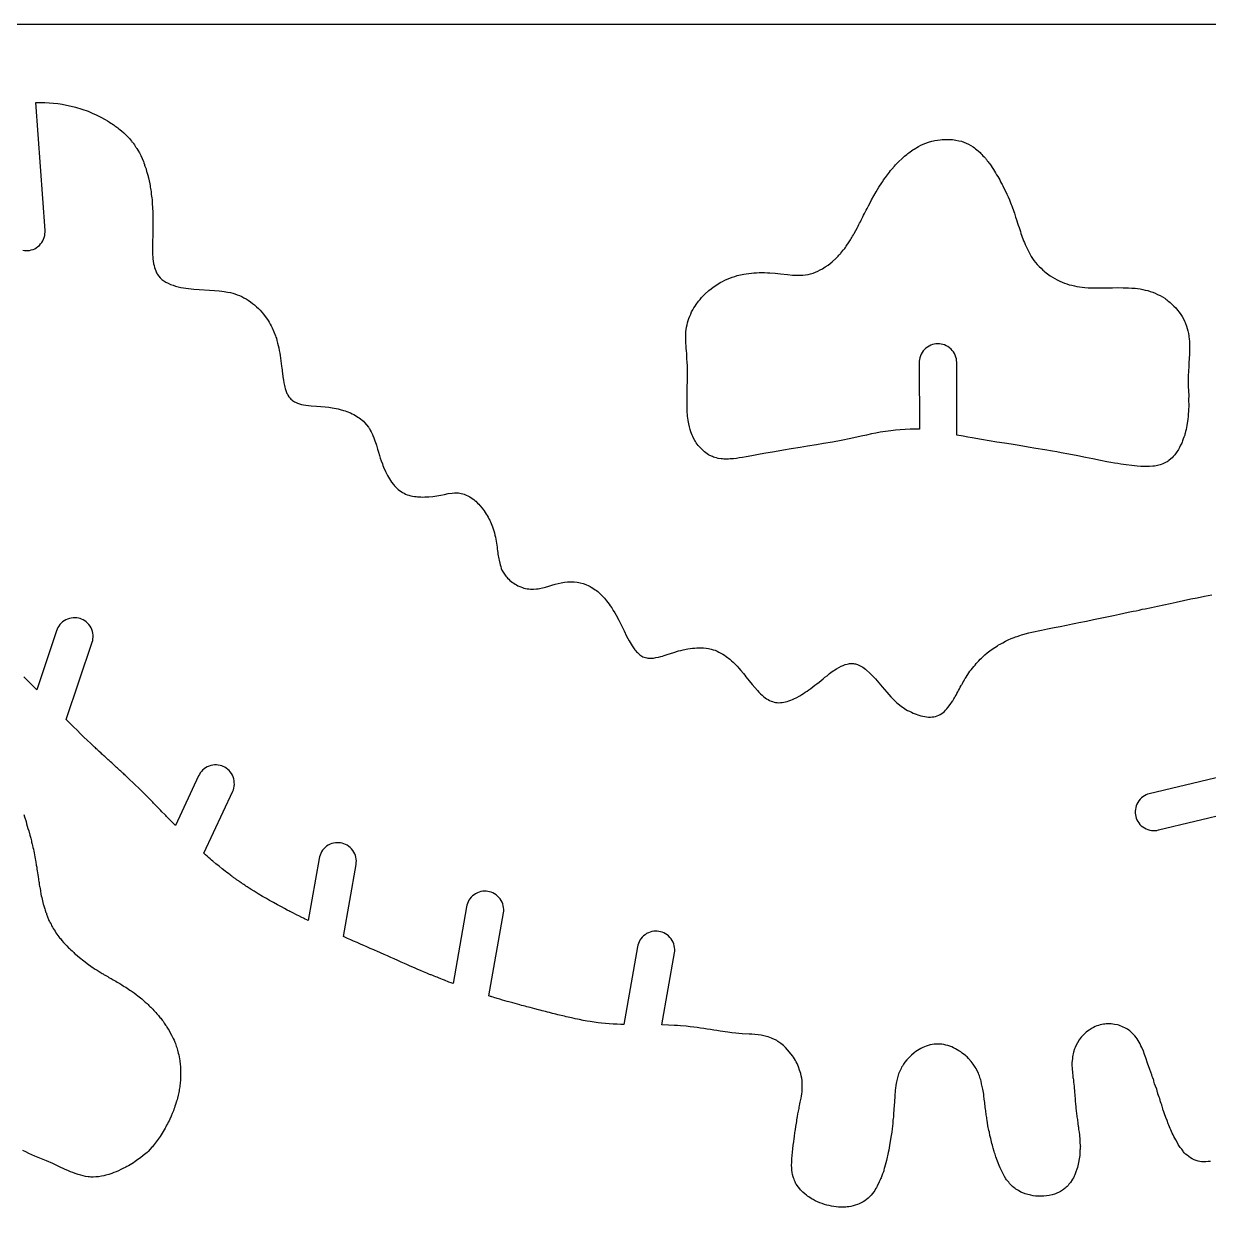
# Model space of a CAD drawing. Extents: x 0 to 1525, y 0 to 1525.
# Drawn here: x 480.9 to 792.5, y 1208.7 to 1525 of the extents above; entities that cross this region are included whole.
import ezdxf

# ---------------------------------------------------------------- set-up
doc = ezdxf.new("R2010")
doc.units = 0
doc.header["$MEASUREMENT"] = 0

msp = doc.modelspace()

# ---------------------------------------------------------------- linework, layer by layer
for points in [[(0, 0), (0, 1525), (1525, 1525), (1525, 0), (0, 0)], [(716.34, 1418.44), (715.14, 1418.44), (713.93, 1418.42), (712.58, 1418.37), (711.23, 1418.29), (710.03, 1418.19), (708.83, 1418.06), (707.43, 1417.87), (706.04, 1417.64), (704.88, 1417.42), (703.73, 1417.19), (702.38, 1416.91), (701.03, 1416.61), (698.34, 1416.03), (695.73, 1415.5), (693.44, 1415.07), (691.14, 1414.66), (689.23, 1414.33), (686.94, 1413.95), (684.94, 1413.63), (682.63, 1413.25), (680.63, 1412.93), (678.23, 1412.53), (675.44, 1412.06), (674.03, 1411.82), (672.24, 1411.49), (670.74, 1411.21), (669.84, 1411.05), (668.93, 1410.89), (668.19, 1410.79), (667.44, 1410.7), (666.54, 1410.62), (666.09, 1410.6), (665.63, 1410.59), (664.93, 1410.6), (664.58, 1410.62), (664.23, 1410.66), (663.38, 1410.79), (662.95, 1410.88), (662.54, 1411), (662.21, 1411.13), (661.88, 1411.26), (661.24, 1411.54), (661.05, 1411.63), (660.86, 1411.74), (660.51, 1411.99), (660.18, 1412.26), (659.84, 1412.52), (659.55, 1412.75), (659.28, 1412.99), (658.76, 1413.51), (658.46, 1413.84), (658.17, 1414.18), (657.63, 1414.9), (657.43, 1415.19), (657.27, 1415.5), (656.94, 1416.12), (656.73, 1416.51), (656.56, 1416.91), (656.24, 1417.72), (656.02, 1418.38), (655.84, 1419.04), (655.66, 1419.89), (655.51, 1420.74), (655.4, 1421.43), (655.36, 1421.77), (655.33, 1422.12), (655.25, 1422.99), (655.22, 1423.42), (655.23, 1423.86), (655.24, 1424.3), (655.24, 1424.73), (655.23, 1425.6), (655.23, 1427.33), (655.24, 1428.19), (655.24, 1428.62), (655.23, 1429.05), (655.22, 1429.31), (655.23, 1429.57), (655.27, 1430.08), (655.32, 1430.6), (655.34, 1431.11), (655.34, 1432.31), (655.33, 1433.5), (655.33, 1434.1), (655.34, 1434.71), (655.34, 1435.31), (655.3, 1435.91), (655.21, 1437.12), (655.13, 1438.33), (655.08, 1439.02), (655.02, 1439.71), (654.97, 1440.41), (654.94, 1441.1), (654.93, 1442.3), (654.93, 1443.5), (654.93, 1443.8), (654.95, 1444.1), (655.02, 1444.69), (655.12, 1445.28), (655.24, 1445.87), (655.37, 1446.46), (655.53, 1447.03), (655.72, 1447.6), (655.93, 1448.16), (656.18, 1448.73), (656.44, 1449.28), (656.74, 1449.82), (657.05, 1450.34), (657.33, 1450.79), (657.62, 1451.24), (658.24, 1452.1), (658.64, 1452.59), (659.05, 1453.08), (659.48, 1453.54), (659.93, 1453.98), (661, 1454.95), (661.55, 1455.41), (662.13, 1455.84), (663.31, 1456.62), (663.92, 1456.99), (664.53, 1457.33), (665.16, 1457.65), (665.81, 1457.93), (666.47, 1458.19), (667.13, 1458.43), (667.78, 1458.64), (668.43, 1458.83), (669.28, 1459.04), (670.13, 1459.21), (670.8, 1459.33), (671.48, 1459.42), (672.16, 1459.5), (672.83, 1459.55), (673.53, 1459.6), (674.23, 1459.62), (675.63, 1459.63), (676.34, 1459.61), (677.04, 1459.58), (678.43, 1459.47), (679.84, 1459.32), (681.63, 1459.12), (682.98, 1459), (683.66, 1458.96), (684.33, 1458.94), (685.01, 1458.94), (685.69, 1458.98), (686.37, 1459.05), (687.04, 1459.16), (687.7, 1459.31), (688.36, 1459.51), (689.01, 1459.74), (689.64, 1460.02), (690.24, 1460.33), (690.83, 1460.66), (691.59, 1461.13), (692.33, 1461.62), (692.89, 1462.04), (693.42, 1462.49), (694.45, 1463.42), (694.7, 1463.67), (694.94, 1463.94), (695.17, 1464.2), (695.42, 1464.45), (695.57, 1464.6), (695.7, 1464.76), (695.94, 1465.1), (696.17, 1465.44), (696.31, 1465.6), (696.45, 1465.74), (696.69, 1465.99), (696.91, 1466.26), (697.1, 1466.55), (697.28, 1466.84), (697.64, 1467.44), (697.83, 1467.73), (698.04, 1468.01), (698.24, 1468.29), (698.4, 1468.59), (698.56, 1468.9), (698.74, 1469.19), (698.97, 1469.56), (699.19, 1469.94), (699.6, 1470.72), (700.02, 1471.48), (700.23, 1471.86), (700.41, 1472.25), (700.6, 1472.65), (700.82, 1473.03), (701.03, 1473.41), (701.21, 1473.81), (701.43, 1474.29), (701.67, 1474.75), (701.92, 1475.21), (702.15, 1475.68), (702.34, 1476.07), (702.55, 1476.46), (702.76, 1476.84), (702.96, 1477.23), (703.34, 1478.01), (703.76, 1478.77), (704.37, 1479.84), (704.97, 1480.9), (705.33, 1481.5), (705.7, 1482.09), (706.44, 1483.27), (706.67, 1483.63), (706.93, 1483.99), (707.44, 1484.69), (707.93, 1485.38), (708.43, 1486.06), (708.75, 1486.46), (709.08, 1486.85), (709.75, 1487.62), (710.04, 1487.94), (710.34, 1488.25), (710.94, 1488.86), (711.68, 1489.58), (712.05, 1489.92), (712.44, 1490.25), (712.98, 1490.71), (713.25, 1490.93), (713.53, 1491.14), (714.22, 1491.64), (714.57, 1491.89), (714.93, 1492.12), (716.12, 1492.79), (716.72, 1493.11), (717.34, 1493.39), (718.03, 1493.67), (718.73, 1493.91), (719.58, 1494.16), (720, 1494.27), (720.43, 1494.36), (721.13, 1494.49), (721.83, 1494.59), (722.28, 1494.63), (722.73, 1494.66), (723.63, 1494.68), (724.34, 1494.67), (725.04, 1494.62), (725.46, 1494.57), (725.89, 1494.5), (726.73, 1494.33), (727.38, 1494.16), (728.02, 1493.94), (728.63, 1493.68), (729.24, 1493.38), (729.84, 1493.05), (730.44, 1492.69), (730.79, 1492.46), (731.11, 1492.2), (731.75, 1491.66), (732.27, 1491.2), (732.52, 1490.96), (732.75, 1490.7), (733.05, 1490.37), (733.37, 1490.05), (733.67, 1489.73), (733.81, 1489.55), (733.93, 1489.36), (734.03, 1489.2), (734.14, 1489.06), (734.38, 1488.78), (734.62, 1488.51), (734.84, 1488.22), (735.84, 1486.74), (736.12, 1486.29), (736.38, 1485.83), (736.64, 1485.37), (736.93, 1484.92), (737.2, 1484.47), (737.44, 1484.01), (737.68, 1483.54), (737.94, 1483.09), (738.11, 1482.8), (738.26, 1482.49), (738.55, 1481.87), (738.94, 1481.09), (739.32, 1480.3), (739.68, 1479.53), (740, 1478.74), (740.32, 1477.96), (740.48, 1477.56), (740.62, 1477.17), (740.79, 1476.68), (740.98, 1476.2), (741.17, 1475.72), (741.34, 1475.23), (741.64, 1474.25), (741.79, 1473.76), (741.93, 1473.26), (742.1, 1472.67), (742.31, 1472.09), (742.53, 1471.51), (742.74, 1470.93), (742.89, 1470.44), (743.03, 1469.94), (743.18, 1469.45), (743.36, 1468.97), (743.56, 1468.49), (743.74, 1468), (743.93, 1467.51), (744.13, 1467.03), (744.63, 1465.95), (745.16, 1464.89), (745.45, 1464.36), (745.75, 1463.85), (746.08, 1463.35), (746.43, 1462.86), (746.87, 1462.31), (747.34, 1461.78), (747.82, 1461.27), (748.33, 1460.77), (748.81, 1460.3), (749.07, 1460.07), (749.34, 1459.86), (749.69, 1459.6), (750.03, 1459.33), (750.37, 1459.06), (750.73, 1458.81), (751.34, 1458.43), (751.95, 1458.06), (752.58, 1457.72), (753.23, 1457.41), (753.84, 1457.15), (754.47, 1456.89), (755.1, 1456.66), (755.74, 1456.46), (756.41, 1456.29), (757.08, 1456.13), (757.75, 1456), (758.44, 1455.9), (759.13, 1455.81), (759.83, 1455.73), (760.68, 1455.67), (761.53, 1455.63), (762.93, 1455.6), (764.33, 1455.6), (767.13, 1455.66), (768.53, 1455.68), (769.93, 1455.67), (770.64, 1455.66), (771.33, 1455.63), (772.19, 1455.58), (773.03, 1455.51), (773.71, 1455.43), (774.39, 1455.33), (775.06, 1455.2), (775.73, 1455.06), (776.4, 1454.89), (777.05, 1454.7), (777.7, 1454.47), (778.33, 1454.21), (778.98, 1453.91), (779.61, 1453.59), (780.23, 1453.25), (780.84, 1452.87), (781.12, 1452.67), (781.39, 1452.45), (781.66, 1452.24), (781.94, 1452.03), (782.29, 1451.75), (782.62, 1451.45), (783.25, 1450.84), (783.75, 1450.34), (784.2, 1449.8), (784.63, 1449.23), (785.04, 1448.65), (785.42, 1448.07), (785.76, 1447.47), (786.07, 1446.86), (786.2, 1446.54), (786.32, 1446.22), (786.54, 1445.58), (786.75, 1444.94), (786.93, 1444.29), (787, 1443.96), (787.06, 1443.64), (787.16, 1442.97), (787.21, 1442.63), (787.24, 1442.29), (787.32, 1441.44), (787.35, 1441.01), (787.34, 1440.57), (787.33, 1440.22), (787.33, 1439.88), (787.34, 1439.18), (787.33, 1438.74), (787.34, 1438.3), (787.34, 1437.86), (787.31, 1437.42), (787.25, 1436.81), (787.22, 1436.18), (787.16, 1434.94), (787.04, 1432.47), (787.03, 1431.86), (787.04, 1431.25), (787.04, 1430.64), (787.03, 1430.02), (787.02, 1429.72), (787.02, 1429.41), (787.06, 1428.8), (787.11, 1428.2), (787.14, 1427.59), (787.13, 1425.87), (787.14, 1424.84), (787.14, 1424.32), (787.1, 1423.82), (787.05, 1423.14), (787.02, 1422.45), (786.98, 1421.77), (786.91, 1421.1), (786.66, 1419.4), (786.57, 1418.89), (786.45, 1418.39), (786.33, 1417.89), (786.23, 1417.38), (786.17, 1417.12), (786.09, 1416.87), (785.9, 1416.37), (785.7, 1415.88), (785.52, 1415.38), (785.42, 1415.08), (785.31, 1414.79), (785.03, 1414.22), (784.73, 1413.67), (784.43, 1413.11), (784.25, 1412.81), (784.05, 1412.52), (783.83, 1412.23), (783.63, 1411.93), (783.51, 1411.75), (783.38, 1411.58), (783.08, 1411.26), (782.76, 1410.95), (782.44, 1410.66), (781.96, 1410.23), (781.71, 1410.04), (781.44, 1409.86), (781.07, 1409.66), (780.7, 1409.48), (780.32, 1409.31), (779.93, 1409.17), (779.62, 1409.07), (779.29, 1408.99), (778.63, 1408.84), (778.19, 1408.77), (777.74, 1408.72), (776.83, 1408.65), (776.14, 1408.63), (775.43, 1408.64), (774.53, 1408.68), (773.63, 1408.75), (772.18, 1408.89), (770.74, 1409.07), (769.34, 1409.26), (768.48, 1409.39), (767.64, 1409.53), (766.63, 1409.71), (765.63, 1409.89), (763.94, 1410.22), (761.94, 1410.62), (760.03, 1411.01), (758.03, 1411.41), (755.64, 1411.88), (753.64, 1412.25), (752.49, 1412.46), (751.34, 1412.66), (749.33, 1413.01), (746.94, 1413.41), (744.93, 1413.75), (742.53, 1414.14), (740.44, 1414.48), (738.73, 1414.75), (736.73, 1415.08), (734.64, 1415.43), (732.63, 1415.76), (730.24, 1416.17), (729.03, 1416.39), (727.84, 1416.61), (726.18, 1416.91), (726.14, 1436.08), (726.11, 1436.53), (726.05, 1436.97), (725.93, 1437.43), (725.76, 1437.88), (725.55, 1438.33), (725.29, 1438.76), (724.98, 1439.16), (724.64, 1439.53), (724.25, 1439.86), (723.84, 1440.16), (723.4, 1440.4), (722.95, 1440.6), (722.49, 1440.74), (722.03, 1440.84), (721.58, 1440.9), (721.13, 1440.91), (720.68, 1440.88), (720.24, 1440.81), (719.77, 1440.69), (719.33, 1440.53), (718.88, 1440.31), (718.45, 1440.06), (718.05, 1439.75), (717.68, 1439.4), (717.34, 1439.02), (717.05, 1438.6), (716.81, 1438.17), (716.61, 1437.71), (716.47, 1437.26), (716.37, 1436.79), (716.31, 1436.34), (716.3, 1435.89), (716.34, 1418.44)]]:
    msp.add_lwpolyline(points, close=True)
for points in [[(480.53, 1465.51), (481, 1465.44), (481.45, 1465.42), (481.9, 1465.43), (482.35, 1465.49), (482.79, 1465.59), (483.24, 1465.74), (483.68, 1465.93), (484.11, 1466.17), (484.52, 1466.46), (484.91, 1466.79), (485.25, 1467.16), (485.56, 1467.56), (485.82, 1468), (486.04, 1468.45), (486.21, 1468.91), (486.32, 1469.38), (486.39, 1469.85), (486.42, 1470.3), (486.4, 1470.75), (483.96, 1504.39), (485.15, 1504.4), (486.33, 1504.37), (487.49, 1504.31), (488.64, 1504.22), (489.79, 1504.08), (490.36, 1504), (490.94, 1503.91), (492.09, 1503.69), (493.23, 1503.44), (494.39, 1503.15), (494.96, 1502.99), (495.53, 1502.81), (496.64, 1502.45), (497.19, 1502.26), (497.73, 1502.05), (498.79, 1501.6), (499.84, 1501.12), (501.05, 1500.52), (502.24, 1499.88), (502.8, 1499.56), (503.08, 1499.39), (503.34, 1499.2), (503.69, 1498.97), (504.06, 1498.75), (504.41, 1498.52), (504.59, 1498.4), (504.75, 1498.27), (505.02, 1498.06), (505.3, 1497.87), (505.58, 1497.67), (505.85, 1497.46), (506.49, 1496.9), (507.13, 1496.35), (507.44, 1496.06), (507.73, 1495.76), (508.32, 1495.17), (508.6, 1494.86), (508.86, 1494.53), (509.13, 1494.21), (509.27, 1494.05), (509.42, 1493.91), (509.56, 1493.76), (509.69, 1493.6), (509.9, 1493.26), (510.09, 1492.9), (510.2, 1492.73), (510.33, 1492.57), (510.46, 1492.4), (510.58, 1492.23), (510.8, 1491.86), (511.2, 1491.12), (511.41, 1490.76), (511.59, 1490.4), (511.93, 1489.64), (512.27, 1488.88), (512.42, 1488.49), (512.53, 1488.08), (512.58, 1487.87), (512.65, 1487.67), (512.81, 1487.28), (512.96, 1486.89), (513.02, 1486.7), (513.06, 1486.5), (513.11, 1486.25), (513.18, 1486.01), (513.33, 1485.52), (513.49, 1485.04), (513.56, 1484.79), (513.61, 1484.55), (513.76, 1483.74), (513.94, 1482.94), (514.02, 1482.54), (514.08, 1482.14), (514.14, 1481.74), (514.22, 1481.34), (514.28, 1480.94), (514.32, 1480.54), (514.35, 1480.14), (514.41, 1479.74), (514.49, 1479.26), (514.53, 1478.78), (514.59, 1477.81), (514.67, 1476.68), (514.73, 1475.54), (514.74, 1475.05), (514.74, 1474.55), (514.73, 1473.55), (514.73, 1472.53), (514.74, 1471.51), (514.73, 1470.47), (514.73, 1469.95), (514.74, 1469.42), (514.75, 1469.15), (514.74, 1468.88), (514.7, 1468.34), (514.65, 1467.8), (514.63, 1467.25), (514.64, 1466.34), (514.63, 1465.42), (514.63, 1464.97), (514.65, 1464.52), (514.73, 1463.63), (514.77, 1463.2), (514.83, 1462.77), (514.96, 1461.93), (515.07, 1461.46), (515.22, 1460.99), (515.54, 1460.06), (515.63, 1459.82), (515.73, 1459.57), (515.85, 1459.34), (515.99, 1459.11), (516.3, 1458.68), (516.65, 1458.29), (516.88, 1458.06), (517.12, 1457.85), (517.37, 1457.66), (517.63, 1457.47), (518.17, 1457.13), (518.74, 1456.83), (519.39, 1456.55), (520.06, 1456.3), (520.74, 1456.09), (521.43, 1455.92), (522.1, 1455.76), (522.78, 1455.63), (523.45, 1455.51), (524.13, 1455.42), (525.53, 1455.27), (526.93, 1455.16), (529.63, 1455.02), (530.94, 1454.93), (532.23, 1454.82), (532.89, 1454.75), (533.53, 1454.66), (534.34, 1454.52), (535.13, 1454.36), (535.75, 1454.21), (536.35, 1454.03), (536.95, 1453.82), (537.53, 1453.59), (538.14, 1453.33), (538.72, 1453.03), (539.29, 1452.7), (539.84, 1452.35), (540.41, 1451.96), (540.97, 1451.55), (541.51, 1451.12), (542.02, 1450.66), (542.51, 1450.2), (542.97, 1449.72), (543.42, 1449.22), (543.84, 1448.69), (545.04, 1447.07), (545.35, 1446.6), (545.64, 1446.1), (545.9, 1445.6), (546.14, 1445.08), (546.59, 1444.05), (547.02, 1443), (547.13, 1442.69), (547.23, 1442.38), (547.39, 1441.74), (547.53, 1441.1), (547.69, 1440.47), (547.86, 1439.81), (548, 1439.15), (548.12, 1438.49), (548.21, 1437.82), (548.41, 1436.41), (548.62, 1435), (548.68, 1434.54), (548.72, 1434.08), (548.75, 1433.62), (548.81, 1433.17), (548.93, 1432.26), (548.99, 1431.81), (549.07, 1431.36), (549.19, 1430.65), (549.34, 1429.95), (549.45, 1429.55), (549.58, 1429.16), (549.83, 1428.36), (549.91, 1428.11), (550.01, 1427.87), (550.13, 1427.64), (550.26, 1427.42), (550.55, 1426.98), (550.86, 1426.57), (551.05, 1426.35), (551.27, 1426.15), (551.5, 1425.97), (551.75, 1425.81), (552.01, 1425.66), (552.28, 1425.53), (552.83, 1425.3), (553.34, 1425.12), (553.86, 1424.99), (554.4, 1424.89), (554.94, 1424.8), (555.66, 1424.71), (556.38, 1424.64), (557.83, 1424.53), (558.93, 1424.45), (560.03, 1424.36), (560.99, 1424.25), (561.93, 1424.11), (562.99, 1423.91), (563.52, 1423.79), (564.04, 1423.65), (564.89, 1423.4), (565.32, 1423.26), (565.73, 1423.11), (566.7, 1422.73), (567.18, 1422.53), (567.63, 1422.29), (568.34, 1421.87), (568.69, 1421.65), (569.02, 1421.42), (569.4, 1421.15), (569.76, 1420.86), (570.11, 1420.55), (570.44, 1420.21), (570.94, 1419.62), (571.43, 1419.01), (571.57, 1418.82), (571.69, 1418.62), (571.92, 1418.2), (572.13, 1417.78), (572.36, 1417.37), (572.51, 1417.08), (572.63, 1416.77), (572.84, 1416.15), (573.17, 1415.37), (573.32, 1414.97), (573.44, 1414.55), (573.53, 1414.22), (573.63, 1413.88), (573.84, 1413.22), (574.09, 1412.38), (574.33, 1411.53), (574.43, 1411.18), (574.54, 1410.83), (574.8, 1410.15), (575.11, 1409.31), (575.26, 1408.89), (575.43, 1408.47), (575.92, 1407.35), (576.18, 1406.8), (576.46, 1406.26), (576.7, 1405.8), (576.96, 1405.36), (577.23, 1404.93), (577.53, 1404.51), (578.02, 1403.87), (578.27, 1403.56), (578.53, 1403.26), (578.88, 1402.92), (579.25, 1402.61), (579.63, 1402.32), (580.03, 1402.04), (580.41, 1401.8), (580.8, 1401.59), (581.21, 1401.4), (581.63, 1401.23), (582.1, 1401.08), (582.57, 1400.95), (583.05, 1400.85), (583.53, 1400.77), (583.96, 1400.71), (584.38, 1400.67), (585.23, 1400.63), (585.76, 1400.62), (586.29, 1400.63), (587.33, 1400.69), (588.39, 1400.79), (589.43, 1400.94), (590.44, 1401.11), (591.44, 1401.31), (592.43, 1401.5), (593.43, 1401.66), (594.08, 1401.72), (594.41, 1401.73), (594.73, 1401.72), (595.12, 1401.69), (595.49, 1401.64), (595.87, 1401.56), (596.24, 1401.47), (596.62, 1401.34), (597, 1401.19), (597.74, 1400.86), (598.11, 1400.66), (598.46, 1400.43), (599.14, 1399.94), (599.4, 1399.73), (599.65, 1399.5), (600.15, 1399.03), (600.47, 1398.71), (600.77, 1398.38), (601.36, 1397.69), (601.65, 1397.32), (601.92, 1396.94), (602.44, 1396.15), (602.68, 1395.74), (602.89, 1395.32), (603.09, 1394.9), (603.33, 1394.49), (603.45, 1394.28), (603.55, 1394.08), (603.73, 1393.64), (603.89, 1393.2), (604.06, 1392.76), (604.26, 1392.24), (604.44, 1391.71), (604.59, 1391.16), (604.72, 1390.62), (604.84, 1390.09), (604.94, 1389.56), (605.11, 1388.5), (605.26, 1387.47), (605.33, 1386.95), (605.42, 1386.44), (605.48, 1386.02), (605.51, 1385.61), (605.55, 1385.19), (605.63, 1384.78), (605.72, 1384.39), (605.8, 1383.99), (605.96, 1383.2), (606.08, 1382.75), (606.22, 1382.3), (606.38, 1381.85), (606.56, 1381.42), (606.86, 1380.85), (607.2, 1380.3), (607.59, 1379.78), (607.8, 1379.53), (608.03, 1379.29), (608.33, 1378.99), (608.65, 1378.7), (608.98, 1378.43), (609.32, 1378.16), (609.66, 1377.92), (610, 1377.69), (610.36, 1377.48), (610.74, 1377.3), (611.53, 1376.97), (611.93, 1376.81), (612.34, 1376.68), (612.76, 1376.58), (613.18, 1376.5), (613.6, 1376.43), (614.03, 1376.4), (614.44, 1376.38), (614.84, 1376.39), (615.63, 1376.45), (616.04, 1376.51), (616.44, 1376.58), (617.24, 1376.74), (617.64, 1376.84), (618.04, 1376.95), (618.84, 1377.18), (619.68, 1377.43), (620.53, 1377.67), (621.33, 1377.87), (622.13, 1378.05), (622.98, 1378.19), (623.83, 1378.28), (624.68, 1378.31), (625.11, 1378.31), (625.53, 1378.28), (626.34, 1378.2), (626.74, 1378.14), (627.13, 1378.06), (627.89, 1377.85), (628.63, 1377.59), (629.36, 1377.29), (629.71, 1377.11), (630.05, 1376.92), (630.75, 1376.47), (631.09, 1376.24), (631.43, 1376), (631.74, 1375.75), (632.04, 1375.48), (632.62, 1374.92), (633.2, 1374.33), (633.48, 1374.03), (633.74, 1373.7), (634.07, 1373.29), (634.4, 1372.88), (634.73, 1372.47), (635.04, 1372.04), (635.45, 1371.43), (635.83, 1370.81), (636.2, 1370.19), (636.55, 1369.55), (637.3, 1368.19), (637.66, 1367.51), (638.01, 1366.82), (638.67, 1365.43), (639.34, 1364.05), (639.68, 1363.4), (640.03, 1362.77), (640.76, 1361.52), (641.11, 1360.96), (641.51, 1360.43), (641.72, 1360.18), (641.94, 1359.93), (642.18, 1359.7), (642.42, 1359.49), (642.85, 1359.11), (643.08, 1358.93), (643.33, 1358.78), (643.64, 1358.63), (643.96, 1358.49), (644.29, 1358.38), (644.63, 1358.3), (644.93, 1358.25), (645.24, 1358.22), (645.54, 1358.22), (645.84, 1358.22), (646.44, 1358.28), (647.03, 1358.37), (647.69, 1358.51), (648.33, 1358.68), (648.76, 1358.8), (649.19, 1358.93), (650.03, 1359.21), (650.88, 1359.49), (651.74, 1359.76), (652.98, 1360.13), (653.6, 1360.29), (654.23, 1360.43), (655.43, 1360.67), (656.03, 1360.77), (656.63, 1360.84), (657.21, 1360.9), (657.78, 1360.93), (658.36, 1360.95), (658.93, 1360.95), (659.59, 1360.91), (660.24, 1360.85), (660.89, 1360.75), (661.53, 1360.62), (662.07, 1360.47), (662.6, 1360.3), (663.12, 1360.09), (663.63, 1359.85), (664.12, 1359.59), (664.61, 1359.31), (665.08, 1359.01), (665.54, 1358.69), (666.47, 1357.95), (666.92, 1357.56), (667.35, 1357.15), (668.37, 1356.11), (668.86, 1355.58), (669.33, 1355.02), (670.04, 1354.16), (670.39, 1353.74), (670.73, 1353.3), (671.11, 1352.78), (671.52, 1352.29), (672.33, 1351.3), (673.03, 1350.49), (673.74, 1349.7), (674.13, 1349.28), (674.55, 1348.88), (674.98, 1348.49), (675.42, 1348.11), (675.77, 1347.83), (676.14, 1347.57), (676.52, 1347.34), (676.93, 1347.14), (677.32, 1346.97), (677.71, 1346.82), (678.12, 1346.69), (678.53, 1346.6), (678.96, 1346.55), (679.38, 1346.53), (679.81, 1346.54), (680.23, 1346.58), (680.69, 1346.66), (681.15, 1346.75), (681.59, 1346.88), (682.03, 1347.02), (682.52, 1347.2), (683, 1347.39), (683.48, 1347.6), (683.94, 1347.84), (684.9, 1348.37), (685.38, 1348.64), (685.84, 1348.95), (686.31, 1349.28), (686.8, 1349.59), (687.28, 1349.91), (687.51, 1350.08), (687.74, 1350.27), (688.28, 1350.71), (688.83, 1351.12), (689.39, 1351.53), (689.94, 1351.96), (690.98, 1352.81), (691.5, 1353.22), (692.04, 1353.63), (692.39, 1353.9), (692.73, 1354.19), (693.07, 1354.48), (693.43, 1354.73), (694.57, 1355.46), (695.14, 1355.8), (695.73, 1356.11), (696.26, 1356.35), (696.81, 1356.54), (697.36, 1356.7), (697.65, 1356.76), (697.93, 1356.8), (698.2, 1356.83), (698.47, 1356.84), (698.74, 1356.83), (699, 1356.81), (699.27, 1356.77), (699.53, 1356.72), (699.79, 1356.65), (700.04, 1356.56), (700.6, 1356.32), (701.13, 1356.04), (701.48, 1355.83), (701.8, 1355.6), (702.12, 1355.36), (702.43, 1355.1), (703.19, 1354.41), (703.92, 1353.69), (704.8, 1352.76), (705.22, 1352.28), (705.64, 1351.79), (706.56, 1350.68), (707.14, 1349.98), (707.74, 1349.28), (708.85, 1348.03), (709.14, 1347.73), (709.44, 1347.43), (710.03, 1346.85), (710.39, 1346.52), (710.77, 1346.21), (711.55, 1345.62), (712.37, 1345.03), (712.79, 1344.75), (713.24, 1344.51), (713.73, 1344.27), (714.22, 1344.02), (714.72, 1343.77), (715.23, 1343.57), (716.22, 1343.23), (716.73, 1343.09), (717.23, 1342.96), (717.73, 1342.86), (718.23, 1342.79), (718.73, 1342.76), (719.23, 1342.75), (719.69, 1342.77), (720.15, 1342.83), (720.59, 1342.92), (721.03, 1343.06), (721.43, 1343.23), (721.82, 1343.43), (722.19, 1343.66), (722.54, 1343.92), (722.89, 1344.22), (723.23, 1344.54), (723.54, 1344.88), (723.84, 1345.25), (724.44, 1346.07), (725.05, 1346.9), (725.15, 1347.05), (725.24, 1347.21), (725.4, 1347.53), (725.55, 1347.84), (725.74, 1348.15), (725.99, 1348.54), (726.21, 1348.95), (726.42, 1349.36), (726.65, 1349.76), (726.88, 1350.18), (727.08, 1350.6), (727.29, 1351.02), (727.41, 1351.22), (727.54, 1351.42), (727.66, 1351.61), (727.78, 1351.81), (727.98, 1352.22), (728.19, 1352.63), (728.3, 1352.82), (728.43, 1353.02), (729.03, 1353.91), (729.63, 1354.8), (729.95, 1355.21), (730.28, 1355.62), (730.62, 1356.02), (730.95, 1356.43), (731.27, 1356.83), (731.62, 1357.2), (731.99, 1357.56), (732.34, 1357.94), (732.62, 1358.24), (732.92, 1358.52), (733.55, 1359.07), (734.18, 1359.62), (734.5, 1359.88), (734.83, 1360.13), (735.48, 1360.61), (736.15, 1361.07), (736.83, 1361.52), (737.17, 1361.74), (737.53, 1361.95), (738.24, 1362.31), (738.94, 1362.69), (739.3, 1362.88), (739.68, 1363.05), (740.44, 1363.37), (741.23, 1363.69), (741.63, 1363.83), (742.03, 1363.96), (742.78, 1364.21), (743.16, 1364.33), (743.54, 1364.45), (745.14, 1364.89), (745.93, 1365.08), (746.74, 1365.27), (747.58, 1365.45), (748.43, 1365.63), (749.23, 1365.8), (750.04, 1365.95), (750.88, 1366.12), (751.73, 1366.29), (753.34, 1366.6), (755.03, 1366.94), (755.83, 1367.1), (756.63, 1367.25), (757.44, 1367.41), (758.24, 1367.58), (760.23, 1367.98), (762.14, 1368.37), (764.74, 1368.91), (767.33, 1369.46), (768.94, 1369.79), (771.23, 1370.29), (772.53, 1370.56), (773.34, 1370.72), (774.13, 1370.9), (774.93, 1371.08), (775.74, 1371.25), (777.33, 1371.59), (778.94, 1371.93), (780.63, 1372.3), (782.23, 1372.65), (783.83, 1372.98), (785.74, 1373.38), (787.73, 1373.8), (789.33, 1374.12), (791.33, 1374.51), (793.24, 1374.87)], [(792.84, 1225.9), (792.24, 1225.83), (791.64, 1225.79), (791.03, 1225.79), (790.55, 1225.82), (790.07, 1225.89), (789.6, 1225.98), (789.13, 1226.11), (788.6, 1226.3), (788.08, 1226.54), (787.59, 1226.83), (787.14, 1227.17), (786.74, 1227.49), (786.34, 1227.82), (785.97, 1228.18), (785.81, 1228.38), (785.65, 1228.58), (785.3, 1229.08), (784.93, 1229.56), (784.58, 1230.06), (784.41, 1230.31), (784.26, 1230.57), (783.72, 1231.52), (783.47, 1231.99), (783.24, 1232.48), (783.04, 1232.9), (782.83, 1233.31), (782.63, 1233.72), (782.45, 1234.15), (782.28, 1234.57), (782.09, 1234.98), (781.9, 1235.38), (781.73, 1235.8), (781.44, 1236.63), (781.13, 1237.46), (780.79, 1238.42), (780.61, 1238.9), (780.42, 1239.38), (780.36, 1239.55), (780.31, 1239.72), (780.24, 1240.07), (780.16, 1240.41), (780.11, 1240.59), (780.04, 1240.75), (779.88, 1241.16), (779.75, 1241.57), (779.53, 1242.39), (779.4, 1242.8), (779.23, 1243.21), (779.07, 1243.62), (779.01, 1243.83), (778.97, 1244.04), (778.87, 1244.45), (778.74, 1244.86), (778.43, 1245.66), (778.19, 1246.33), (778.08, 1246.67), (778, 1247.02), (777.95, 1247.22), (777.89, 1247.43), (777.74, 1247.84), (777.58, 1248.25), (777.43, 1248.66), (777.19, 1249.35), (776.93, 1250.04), (776.33, 1251.73), (775.83, 1253.16), (775.54, 1254.02), (775.23, 1254.87), (774.82, 1255.85), (774.59, 1256.32), (774.35, 1256.79), (773.85, 1257.66), (773.59, 1258.09), (773.31, 1258.5), (773, 1258.9), (772.66, 1259.28), (772.29, 1259.64), (771.93, 1259.98), (771.65, 1260.22), (771.36, 1260.44), (771.05, 1260.64), (770.73, 1260.82), (770.35, 1261.03), (769.95, 1261.23), (769.55, 1261.4), (769.13, 1261.56), (768.77, 1261.68), (768.39, 1261.78), (767.64, 1261.93), (767.19, 1262), (766.74, 1262.05), (766.29, 1262.07), (765.83, 1262.07), (765.46, 1262.05), (765.08, 1262.02), (764.71, 1261.97), (764.34, 1261.9), (763.88, 1261.8), (763.42, 1261.67), (762.97, 1261.52), (762.54, 1261.33), (762.13, 1261.13), (761.73, 1260.91), (760.94, 1260.43), (760.57, 1260.16), (760.22, 1259.87), (759.55, 1259.24), (759.23, 1258.92), (758.91, 1258.58), (758.62, 1258.22), (758.36, 1257.84), (757.89, 1257.07), (757.46, 1256.28), (757.28, 1255.88), (757.12, 1255.47), (756.85, 1254.64), (756.73, 1254.22), (756.64, 1253.79), (756.59, 1253.36), (756.55, 1252.93), (756.45, 1251.77), (756.42, 1251.19), (756.43, 1250.9), (756.46, 1250.61), (756.53, 1250.02), (756.58, 1249.43), (756.66, 1248.24), (756.7, 1247.94), (756.76, 1247.65), (756.81, 1247.35), (756.84, 1247.05), (756.87, 1246.68), (756.91, 1246.31), (757.01, 1245.57), (757.15, 1244.1), (757.2, 1243.37), (757.23, 1243), (757.28, 1242.64), (757.32, 1242.28), (757.32, 1241.91), (757.33, 1241.55), (757.37, 1241.19), (757.41, 1240.83), (757.43, 1240.46), (757.45, 1240.1), (757.5, 1239.74), (757.55, 1239.38), (757.59, 1239.02), (757.62, 1238.66), (757.67, 1238.31), (757.71, 1237.95), (757.75, 1237.59), (757.79, 1237.24), (757.86, 1236.89), (757.92, 1236.53), (757.95, 1236.17), (757.99, 1235.81), (758.02, 1235.63), (758.06, 1235.46), (758.12, 1235.17), (758.14, 1234.88), (758.16, 1234.58), (758.2, 1234.29), (758.28, 1233.94), (758.33, 1233.58), (758.39, 1232.86), (758.43, 1232.42), (758.48, 1231.98), (758.52, 1231.54), (758.52, 1231.1), (758.53, 1230.88), (758.55, 1230.65), (758.61, 1230.21), (758.64, 1229.98), (758.65, 1229.76), (758.64, 1229.54), (758.6, 1229.32), (758.56, 1229.09), (758.54, 1228.86), (758.54, 1228.4), (758.54, 1227.93), (758.53, 1227.7), (758.51, 1227.48), (758.36, 1226.55), (758.2, 1225.64), (758.01, 1224.73), (757.89, 1224.28), (757.74, 1223.83), (757.49, 1223.12), (757.24, 1222.4), (757.14, 1222.19), (757.04, 1221.99), (756.81, 1221.6), (756.58, 1221.22), (756.36, 1220.82), (756.29, 1220.69), (756.21, 1220.57), (756.02, 1220.35), (755.82, 1220.12), (755.73, 1220.01), (755.66, 1219.88), (755.56, 1219.72), (755.45, 1219.58), (755.19, 1219.33), (754.91, 1219.1), (754.64, 1218.86), (754.43, 1218.67), (754.2, 1218.5), (753.73, 1218.19), (753.41, 1218), (753.09, 1217.83), (752.43, 1217.52), (752.14, 1217.4), (751.84, 1217.3), (751.23, 1217.13), (750.49, 1216.95), (749.73, 1216.83), (749.09, 1216.76), (748.43, 1216.73), (748.03, 1216.73), (747.63, 1216.74), (746.83, 1216.79), (746.23, 1216.87), (745.63, 1216.98), (745.25, 1217.06), (744.88, 1217.16), (744.13, 1217.39), (743.57, 1217.59), (743.03, 1217.84), (742.36, 1218.2), (741.72, 1218.59), (741.48, 1218.76), (741.26, 1218.94), (740.83, 1219.33), (740.55, 1219.58), (740.29, 1219.83), (740.05, 1220.1), (739.82, 1220.39), (739.64, 1220.63), (739.45, 1220.85), (739.27, 1221.08), (739.1, 1221.32), (738.7, 1221.95), (738.5, 1222.27), (738.33, 1222.61), (737.8, 1223.69), (737.55, 1224.23), (737.31, 1224.78), (736.85, 1225.91), (736.42, 1227.06), (736.31, 1227.41), (736.21, 1227.77), (736.12, 1228.12), (736.02, 1228.48), (735.75, 1229.33), (735.63, 1229.75), (735.52, 1230.18), (735.41, 1230.6), (735.29, 1231.03), (735.17, 1231.45), (735.07, 1231.88), (734.89, 1232.72), (734.72, 1233.57), (734.63, 1234), (734.53, 1234.43), (734.44, 1234.85), (734.36, 1235.28), (734.11, 1236.71), (734.05, 1237.07), (734.02, 1237.43), (733.98, 1237.79), (733.91, 1238.15), (733.85, 1238.51), (733.81, 1238.87), (733.78, 1239.24), (733.72, 1239.6), (733.64, 1240.03), (733.6, 1240.48), (733.56, 1240.92), (733.51, 1241.36), (733.4, 1242.24), (733.3, 1243.13), (733.24, 1243.57), (733.16, 1244), (733.01, 1244.88), (732.95, 1245.24), (732.87, 1245.6), (732.7, 1246.31), (732.54, 1247.03), (732.46, 1247.38), (732.34, 1247.73), (732.21, 1248.07), (732.09, 1248.42), (731.97, 1248.76), (731.83, 1249.1), (731.44, 1249.89), (731.24, 1250.28), (731.01, 1250.66), (730.5, 1251.42), (730.23, 1251.79), (729.94, 1252.14), (729.22, 1252.96), (728.85, 1253.35), (728.66, 1253.54), (728.45, 1253.71), (727.61, 1254.38), (727.18, 1254.7), (726.73, 1255), (726.27, 1255.27), (725.8, 1255.53), (725.32, 1255.77), (724.83, 1255.99), (724.32, 1256.18), (723.8, 1256.35), (723.27, 1256.48), (722.74, 1256.61), (722.24, 1256.69), (721.74, 1256.74), (721.24, 1256.76), (720.73, 1256.75), (720.2, 1256.72), (719.67, 1256.65), (719.15, 1256.54), (718.64, 1256.4), (718.15, 1256.23), (717.67, 1256.05), (717.19, 1255.85), (716.74, 1255.61), (716.27, 1255.34), (715.8, 1255.06), (715.36, 1254.77), (714.94, 1254.43), (714.22, 1253.81), (713.87, 1253.5), (713.54, 1253.17), (713.03, 1252.59), (712.54, 1251.99), (712.36, 1251.74), (712.19, 1251.48), (711.86, 1250.96), (711.66, 1250.64), (711.49, 1250.3), (711.16, 1249.63), (711.01, 1249.3), (710.87, 1248.96), (710.75, 1248.61), (710.67, 1248.25), (710.59, 1247.9), (710.48, 1247.55), (710.38, 1247.2), (710.3, 1246.85), (710.16, 1245.98), (710.02, 1245.1), (709.99, 1244.74), (709.97, 1244.37), (709.94, 1244), (709.89, 1243.64), (709.86, 1243.46), (709.85, 1243.28), (709.85, 1242.91), (709.84, 1242.54), (709.83, 1242.36), (709.8, 1242.18), (709.76, 1242), (709.75, 1241.82), (709.74, 1241.45), (709.74, 1241.08), (709.73, 1240.9), (709.7, 1240.72), (709.67, 1240.5), (709.65, 1240.29), (709.64, 1239.85), (709.62, 1239.41), (709.6, 1239.2), (709.57, 1238.98), (709.54, 1238.81), (709.53, 1238.63), (709.53, 1238.27), (709.52, 1237.91), (709.51, 1237.73), (709.48, 1237.55), (709.41, 1237.13), (709.37, 1236.71), (709.34, 1236.28), (709.3, 1235.86), (709.13, 1234.42), (709.04, 1233.56), (708.98, 1233.12), (708.91, 1232.7), (708.56, 1230.65), (708.36, 1229.45), (708.26, 1228.86), (708.14, 1228.26), (707.66, 1226.12), (707.5, 1225.5), (707.32, 1224.9), (707.15, 1224.29), (707.07, 1223.99), (707.01, 1223.68), (706.95, 1223.4), (706.87, 1223.14), (706.66, 1222.63), (706.43, 1222.12), (706.33, 1221.86), (706.24, 1221.6), (706.14, 1221.31), (706.03, 1221.03), (705.77, 1220.48), (705.24, 1219.39), (705.04, 1219.01), (704.81, 1218.64), (704.57, 1218.28), (704.31, 1217.93), (703.97, 1217.48), (703.62, 1217.04), (703.24, 1216.61), (702.83, 1216.22), (702.41, 1215.87), (701.97, 1215.54), (701.51, 1215.24), (701.03, 1214.97), (700.53, 1214.73), (700.01, 1214.52), (699.47, 1214.34), (698.93, 1214.19), (698.34, 1214.06), (697.74, 1213.97), (697.36, 1213.92), (696.99, 1213.89), (696.23, 1213.86), (695.63, 1213.86), (695.03, 1213.89), (694.43, 1213.95), (693.83, 1214.02), (693.2, 1214.13), (692.57, 1214.26), (691.95, 1214.42), (691.34, 1214.6), (690.72, 1214.81), (690.12, 1215.03), (689.52, 1215.27), (688.94, 1215.56), (688.39, 1215.85), (688.11, 1215.99), (687.84, 1216.16), (687.22, 1216.56), (686.92, 1216.78), (686.63, 1217), (686.16, 1217.39), (685.69, 1217.78), (685.25, 1218.2), (685.05, 1218.42), (684.86, 1218.66), (684.51, 1219.11), (684.17, 1219.56), (684.01, 1219.79), (683.86, 1220.03), (683.74, 1220.29), (683.63, 1220.55), (683.51, 1220.88), (683.38, 1221.21), (683.25, 1221.54), (683.14, 1221.87), (682.99, 1222.43), (682.87, 1223), (682.79, 1223.57), (682.74, 1224.14), (682.73, 1224.88), (682.74, 1225.62), (682.75, 1226.07), (682.79, 1226.53), (682.87, 1227.43), (682.96, 1228.33), (683.07, 1229.24), (683.16, 1230.13), (683.21, 1230.58), (683.27, 1231.03), (683.39, 1231.91), (683.45, 1232.35), (683.52, 1232.78), (683.57, 1233.15), (683.61, 1233.51), (683.66, 1233.87), (683.71, 1234.24), (683.86, 1235.1), (684.02, 1235.96), (684.09, 1236.38), (684.13, 1236.81), (684.18, 1237.23), (684.25, 1237.66), (684.39, 1238.37), (684.51, 1239.09), (684.58, 1239.44), (684.67, 1239.79), (684.75, 1240.15), (684.82, 1240.5), (684.89, 1241.01), (684.98, 1241.51), (685.2, 1242.5), (685.32, 1243.07), (685.41, 1243.64), (685.48, 1244.22), (685.52, 1244.8), (685.54, 1245.24), (685.54, 1245.69), (685.52, 1246.58), (685.48, 1247.19), (685.39, 1247.79), (685.28, 1248.39), (685.12, 1248.98), (684.84, 1249.87), (684.52, 1250.76), (684.34, 1251.19), (684.15, 1251.62), (683.94, 1252.04), (683.71, 1252.45), (683.21, 1253.27), (682.93, 1253.68), (682.64, 1254.06), (681.64, 1255.27), (681.12, 1255.85), (680.84, 1256.12), (680.55, 1256.38), (679.86, 1256.94), (679.13, 1257.45), (678.81, 1257.65), (678.49, 1257.83), (677.83, 1258.16), (677.42, 1258.34), (677, 1258.51), (676.57, 1258.65), (676.14, 1258.78), (675.44, 1258.94), (674.73, 1259.07), (673.89, 1259.18), (673.03, 1259.27), (672.28, 1259.32), (671.53, 1259.36), (669.73, 1259.46), (668.88, 1259.53), (668.04, 1259.62), (666.98, 1259.73), (665.94, 1259.87), (663.93, 1260.16), (663.09, 1260.3), (662.23, 1260.44), (661.38, 1260.57), (660.53, 1260.71), (659.64, 1260.84), (658.74, 1260.97), (657.89, 1261.09), (657.03, 1261.19), (656.04, 1261.31), (655.03, 1261.42), (653.53, 1261.55), (652.69, 1261.61), (651.83, 1261.66), (650.33, 1261.73), (648.59, 1261.78), (651.93, 1280.75), (651.98, 1281.2), (651.99, 1281.65), (651.95, 1282.13), (651.87, 1282.6), (651.74, 1283.07), (651.56, 1283.54), (651.33, 1283.99), (651.05, 1284.42), (650.73, 1284.81), (650.38, 1285.17), (649.99, 1285.49), (649.58, 1285.76), (649.16, 1285.98), (648.71, 1286.16), (648.28, 1286.3), (647.84, 1286.39), (647.39, 1286.44), (646.94, 1286.45), (646.47, 1286.41), (646, 1286.33), (645.52, 1286.2), (645.06, 1286.02), (644.6, 1285.79), (644.18, 1285.51), (643.78, 1285.19), (643.42, 1284.83), (643.11, 1284.45), (642.83, 1284.03), (642.61, 1283.61), (642.43, 1283.17), (642.3, 1282.74), (642.21, 1282.3), (638.61, 1261.88), (637.83, 1261.91), (636.83, 1261.95), (635.83, 1262), (634.73, 1262.07), (633.74, 1262.16), (632.74, 1262.26), (631.83, 1262.37), (630.83, 1262.5), (629.73, 1262.66), (628.93, 1262.8), (627.93, 1262.98), (626.94, 1263.17), (626.39, 1263.28), (625.84, 1263.4), (625.54, 1263.46), (625.23, 1263.53), (624.83, 1263.62), (624.43, 1263.71), (623.94, 1263.83), (623.44, 1263.94), (622.98, 1264.05), (622.53, 1264.16), (622.13, 1264.25), (621.73, 1264.35), (621.23, 1264.47), (620.74, 1264.6), (620.29, 1264.71), (619.83, 1264.83), (619.03, 1265.04), (618.53, 1265.16), (618.28, 1265.22), (618.04, 1265.29), (617.59, 1265.41), (617.13, 1265.53), (616.64, 1265.66), (616.14, 1265.79), (615.23, 1266.03), (614.58, 1266.19), (613.94, 1266.37), (613.54, 1266.47), (613.14, 1266.57), (612.69, 1266.69), (612.23, 1266.81), (611.73, 1266.93), (611.24, 1267.06), (610.63, 1267.23), (610.03, 1267.39), (609.38, 1267.57), (608.74, 1267.75), (608.34, 1267.86), (607.94, 1267.97), (607.33, 1268.14), (606.73, 1268.32), (606.04, 1268.52), (605.33, 1268.74), (604.99, 1268.84), (604.64, 1268.94), (604.28, 1269.05), (603.93, 1269.17), (603.73, 1269.24), (603.53, 1269.29), (603.12, 1269.41), (606.97, 1291.27), (607.02, 1291.71), (607.03, 1292.16), (606.99, 1292.64), (606.91, 1293.11), (606.78, 1293.59), (606.6, 1294.05), (606.37, 1294.5), (606.09, 1294.93), (605.77, 1295.32), (605.41, 1295.68), (605.03, 1296), (604.61, 1296.27), (604.19, 1296.5), (603.75, 1296.68), (603.32, 1296.81), (602.88, 1296.9), (602.43, 1296.95), (601.98, 1296.96), (601.5, 1296.92), (601.03, 1296.84), (600.55, 1296.71), (600.09, 1296.53), (599.64, 1296.3), (599.21, 1296.02), (598.82, 1295.7), (598.46, 1295.35), (598.14, 1294.96), (597.87, 1294.55), (597.65, 1294.12), (597.46, 1293.68), (597.33, 1293.25), (597.24, 1292.81), (593.69, 1272.67), (593.16, 1272.87), (592.63, 1273.07), (591.43, 1273.55), (590.93, 1273.73), (590.44, 1273.92), (589.84, 1274.16), (589.48, 1274.3), (589.13, 1274.45), (588.74, 1274.61), (588.34, 1274.77), (587.94, 1274.93), (587.74, 1275), (587.54, 1275.08), (586.83, 1275.38), (585.93, 1275.76), (585.14, 1276.1), (584.43, 1276.4), (583.53, 1276.79), (582.44, 1277.27), (581.73, 1277.58), (580.94, 1277.93), (580.04, 1278.33), (579.14, 1278.73), (578.24, 1279.13), (577.34, 1279.53), (576.44, 1279.93), (575.54, 1280.33), (574.64, 1280.72), (573.63, 1281.17), (573.23, 1281.34), (572.83, 1281.5), (571.93, 1281.89), (571.03, 1282.29), (570.24, 1282.63), (569.53, 1282.94), (568.44, 1283.42), (567.54, 1283.82), (566.83, 1284.13), (565.93, 1284.53), (564.86, 1285), (568.21, 1304.01), (568.26, 1304.46), (568.27, 1304.91), (568.23, 1305.39), (568.15, 1305.86), (568.02, 1306.34), (567.84, 1306.8), (567.61, 1307.25), (567.33, 1307.68), (567.01, 1308.07), (566.66, 1308.43), (566.27, 1308.75), (565.86, 1309.02), (565.43, 1309.25), (564.99, 1309.43), (564.56, 1309.56), (564.12, 1309.65), (563.67, 1309.7), (563.22, 1309.71), (562.75, 1309.67), (562.28, 1309.59), (561.8, 1309.46), (561.34, 1309.28), (560.88, 1309.05), (560.46, 1308.77), (560.06, 1308.45), (559.7, 1308.09), (559.39, 1307.71), (559.11, 1307.3), (558.89, 1306.87), (558.71, 1306.43), (558.58, 1306), (558.49, 1305.56), (555.61, 1289.23), (555.23, 1289.42), (554.84, 1289.6), (554.6, 1289.7), (554.38, 1289.82), (553.93, 1290.04), (553.14, 1290.45), (552.74, 1290.63), (552.34, 1290.83), (551.74, 1291.14), (551.03, 1291.51), (550.78, 1291.64), (550.53, 1291.75), (550.28, 1291.87), (550.04, 1292), (549.33, 1292.38), (548.54, 1292.8), (547.53, 1293.36), (546.44, 1293.96), (545.43, 1294.53), (544.64, 1294.99), (543.63, 1295.57), (542.43, 1296.28), (541.92, 1296.59), (541.43, 1296.92), (540.64, 1297.39), (540.09, 1297.76), (539.81, 1297.95), (539.53, 1298.12), (539.22, 1298.31), (538.93, 1298.51), (538.64, 1298.72), (538.34, 1298.9), (538.13, 1299.03), (537.94, 1299.18), (537.74, 1299.33), (537.53, 1299.46), (537.37, 1299.55), (537.24, 1299.67), (537.1, 1299.79), (536.94, 1299.88), (536.75, 1299.99), (536.59, 1300.12), (536.42, 1300.26), (536.24, 1300.37), (536.06, 1300.49), (535.89, 1300.62), (535.72, 1300.76), (535.54, 1300.88), (535.3, 1301.04), (535.08, 1301.22), (534.62, 1301.57), (534.18, 1301.89), (533.75, 1302.23), (532.95, 1302.86), (532.15, 1303.5), (531.35, 1304.16), (530.55, 1304.82), (530.19, 1305.14), (529.82, 1305.46), (529.42, 1305.79), (529.03, 1306.14), (528.59, 1306.55), (528.13, 1306.95), (535.76, 1323.23), (535.93, 1323.65), (536.05, 1324.08), (536.14, 1324.55), (536.19, 1325.02), (536.18, 1325.52), (536.13, 1326.01), (536.03, 1326.51), (535.87, 1326.99), (535.67, 1327.46), (535.41, 1327.9), (535.12, 1328.3), (534.8, 1328.68), (534.45, 1329), (534.07, 1329.29), (533.69, 1329.53), (533.28, 1329.73), (532.87, 1329.9), (532.43, 1330.03), (531.97, 1330.12), (531.49, 1330.16), (530.99, 1330.16), (530.5, 1330.11), (530, 1330), (529.52, 1329.84), (529.05, 1329.64), (528.61, 1329.39), (528.21, 1329.1), (527.83, 1328.77), (527.51, 1328.42), (527.22, 1328.04), (526.98, 1327.66), (526.78, 1327.26), (520.67, 1314.23), (520.45, 1314.45), (520.24, 1314.67), (520.04, 1314.9), (519.83, 1315.12), (519.28, 1315.66), (518.74, 1316.2), (518.53, 1316.42), (518.33, 1316.64), (518.13, 1316.87), (517.93, 1317.08), (517.15, 1317.86), (516.78, 1318.22), (516.6, 1318.4), (516.43, 1318.6), (516.27, 1318.8), (516.09, 1318.98), (515.72, 1319.34), (514.94, 1320.11), (514.73, 1320.33), (514.53, 1320.55), (514.34, 1320.78), (514.13, 1320.99), (513.35, 1321.75), (512.62, 1322.47), (511.85, 1323.24), (510.95, 1324.12), (510.22, 1324.82), (509.45, 1325.57), (508.72, 1326.27), (508.27, 1326.7), (507.82, 1327.13), (507.59, 1327.35), (507.34, 1327.57), (507.08, 1327.78), (506.85, 1328), (506.33, 1328.49), (506.07, 1328.73), (505.82, 1328.98), (505.63, 1329.16), (505.43, 1329.33), (505.22, 1329.5), (505.02, 1329.68), (504.25, 1330.41), (503.95, 1330.69), (503.65, 1330.98), (503.45, 1331.16), (503.25, 1331.33), (503.04, 1331.5), (502.84, 1331.68), (502.48, 1332.03), (502.12, 1332.37), (501.89, 1332.59), (501.63, 1332.8), (501.38, 1333.01), (501.15, 1333.23), (500.64, 1333.72), (500.12, 1334.21), (499.88, 1334.43), (499.63, 1334.65), (499.38, 1334.86), (499.15, 1335.08), (498.42, 1335.78), (497.52, 1336.64), (496.62, 1337.5), (495.72, 1338.38), (494.82, 1339.26), (493.92, 1340.14), (493.02, 1341.02), (492.5, 1341.54), (491.98, 1342.07), (498.81, 1362.45), (498.93, 1362.89), (499, 1363.33), (499.04, 1363.8), (499.03, 1364.28), (498.97, 1364.78), (498.86, 1365.26), (498.7, 1365.74), (498.49, 1366.2), (498.23, 1366.64), (497.93, 1367.05), (497.6, 1367.42), (497.23, 1367.75), (496.85, 1368.04), (496.44, 1368.28), (496.03, 1368.48), (495.61, 1368.63), (495.17, 1368.75), (494.73, 1368.82), (494.25, 1368.86), (493.78, 1368.85), (493.28, 1368.79), (492.8, 1368.68), (492.32, 1368.52), (491.85, 1368.31), (491.42, 1368.05), (491.01, 1367.75), (490.64, 1367.42), (490.31, 1367.05), (490.02, 1366.67), (489.78, 1366.26), (489.58, 1365.85), (489.43, 1365.43), (484.23, 1349.95), (484.07, 1350.09), (483.92, 1350.25), (483.62, 1350.56), (482.84, 1351.34), (482.23, 1351.95), (481.45, 1352.73), (481.13, 1353.03), (480.83, 1353.33)], [(843.97, 1338.64), (776.78, 1322.58), (776.35, 1322.45), (775.93, 1322.28), (775.51, 1322.06), (775.11, 1321.8), (774.73, 1321.48), (774.37, 1321.13), (774.05, 1320.74), (773.77, 1320.32), (773.53, 1319.87), (773.35, 1319.4), (773.21, 1318.92), (773.12, 1318.43), (773.08, 1317.96), (773.09, 1317.48), (773.15, 1317.03), (773.24, 1316.59), (773.37, 1316.16), (773.54, 1315.74), (773.76, 1315.32), (774.02, 1314.92), (774.33, 1314.53), (774.68, 1314.18), (775.08, 1313.86), (775.5, 1313.58), (775.95, 1313.34), (776.42, 1313.15), (776.9, 1313.02), (777.39, 1312.93), (777.86, 1312.89), (778.34, 1312.9), (778.79, 1312.95), (779.23, 1313.05), (846.12, 1329.03)], [(480.83, 1317.13), (481.02, 1316.52), (481.4, 1315.3), (481.57, 1314.7), (481.73, 1314.09), (481.91, 1313.48), (482.1, 1312.87), (482.43, 1311.66), (482.64, 1310.93), (482.73, 1310.57), (482.81, 1310.2), (482.88, 1309.89), (482.97, 1309.58), (483.05, 1309.28), (483.12, 1308.97), (483.21, 1308.47), (483.33, 1307.99), (483.46, 1307.5), (483.57, 1307.01), (483.66, 1306.51), (483.73, 1306.01), (483.81, 1305.51), (483.92, 1305.02), (483.98, 1304.71), (484.02, 1304.39), (484.05, 1304.08), (484.11, 1303.77), (484.21, 1303.27), (484.27, 1302.77), (484.33, 1302.27), (484.42, 1301.78), (484.5, 1301.28), (484.57, 1300.78), (484.65, 1300.15), (484.69, 1299.84), (484.76, 1299.53), (484.82, 1299.22), (484.85, 1298.91), (484.89, 1298.59), (484.95, 1298.29), (485.03, 1297.98), (485.08, 1297.67), (485.17, 1297.04), (485.33, 1296.16), (485.42, 1295.72), (485.54, 1295.29), (485.65, 1294.86), (485.73, 1294.43), (485.82, 1294), (485.93, 1293.57), (486.01, 1293.33), (486.07, 1293.08), (486.14, 1292.83), (486.23, 1292.59), (486.33, 1292.29), (486.4, 1291.99), (486.49, 1291.69), (486.56, 1291.54), (486.64, 1291.39), (486.7, 1291.28), (486.75, 1291.16), (486.81, 1290.92), (486.85, 1290.68), (486.93, 1290.44), (487.43, 1289.28), (487.6, 1288.94), (487.79, 1288.61), (487.98, 1288.27), (488.14, 1287.92), (488.23, 1287.72), (488.33, 1287.52), (488.56, 1287.15), (488.81, 1286.78), (489.04, 1286.4), (489.27, 1286.03), (489.53, 1285.68), (489.79, 1285.33), (490.05, 1284.97), (490.24, 1284.72), (490.44, 1284.48), (490.85, 1284), (491.28, 1283.5), (491.73, 1283.02), (492.17, 1282.57), (492.61, 1282.1), (492.83, 1281.87), (493.06, 1281.65), (493.53, 1281.23), (493.97, 1280.79), (494.19, 1280.58), (494.43, 1280.38), (494.94, 1279.97), (495.43, 1279.55), (496.64, 1278.6), (497.83, 1277.69), (498.43, 1277.26), (499.03, 1276.83), (499.3, 1276.64), (499.57, 1276.47), (500.13, 1276.14), (500.39, 1275.98), (500.63, 1275.8), (500.88, 1275.64), (501.14, 1275.5), (501.43, 1275.35), (501.69, 1275.18), (501.96, 1275), (502.24, 1274.85), (502.58, 1274.68), (502.89, 1274.48), (503.21, 1274.27), (503.54, 1274.1), (503.82, 1273.95), (504.09, 1273.78), (504.36, 1273.62), (504.64, 1273.46), (504.99, 1273.28), (505.34, 1273.07), (505.68, 1272.86), (506.03, 1272.67), (506.34, 1272.49), (506.64, 1272.29), (506.93, 1272.09), (507.24, 1271.91), (507.63, 1271.69), (508.01, 1271.44), (508.73, 1270.92), (509.01, 1270.73), (509.29, 1270.56), (509.57, 1270.39), (509.84, 1270.2), (510.34, 1269.81), (510.84, 1269.43), (511.84, 1268.64), (512.07, 1268.44), (512.29, 1268.23), (512.5, 1268.01), (512.73, 1267.8), (513.24, 1267.39), (513.49, 1267.17), (513.71, 1266.93), (513.97, 1266.67), (514.24, 1266.42), (514.51, 1266.16), (514.76, 1265.89), (515.02, 1265.6), (515.29, 1265.32), (515.56, 1265.03), (515.82, 1264.74), (516.23, 1264.26), (516.43, 1264.02), (516.62, 1263.77), (516.82, 1263.52), (517.02, 1263.27), (517.23, 1263.02), (517.43, 1262.77), (517.77, 1262.25), (517.94, 1261.99), (518.12, 1261.73), (518.31, 1261.47), (518.47, 1261.2), (518.64, 1260.92), (518.81, 1260.66), (519.05, 1260.29), (519.25, 1259.91), (519.65, 1259.13), (520.12, 1258.22), (520.34, 1257.75), (520.54, 1257.27), (520.67, 1256.91), (520.78, 1256.55), (520.89, 1256.19), (521.02, 1255.84), (521.15, 1255.47), (521.24, 1255.11), (521.43, 1254.37), (521.56, 1253.88), (521.67, 1253.38), (521.76, 1252.88), (521.83, 1252.38), (521.96, 1251.38), (522, 1250.87), (522.03, 1250.36), (522.04, 1249.6), (522.03, 1248.84), (522.03, 1248.4), (522.04, 1247.95), (522.04, 1247.5), (522, 1247.07), (521.96, 1246.69), (521.92, 1246.3), (521.89, 1245.92), (521.82, 1245.54), (521.75, 1245.17), (521.69, 1244.79), (521.64, 1244.41), (521.57, 1244.03), (521.39, 1243.29), (521.22, 1242.56), (521.11, 1242.12), (520.99, 1241.7), (520.71, 1240.85), (520.57, 1240.43), (520.44, 1240.01), (520.3, 1239.59), (520.14, 1239.18), (519.84, 1238.48), (519.53, 1237.77), (519.19, 1236.97), (519.01, 1236.57), (518.81, 1236.19), (518.59, 1235.8), (518.38, 1235.4), (518.17, 1235), (517.95, 1234.6), (517.45, 1233.73), (516.94, 1232.86), (516.7, 1232.48), (516.44, 1232.12), (515.92, 1231.4), (515.39, 1230.68), (514.85, 1229.98), (514.66, 1229.74), (514.44, 1229.52), (514.01, 1229.08), (513.49, 1228.52), (513.22, 1228.26), (512.93, 1228), (512.24, 1227.43), (511.53, 1226.87), (510.84, 1226.35), (510.14, 1225.84), (509.7, 1225.55), (509.25, 1225.28), (508.34, 1224.76), (507.89, 1224.51), (507.67, 1224.38), (507.44, 1224.27), (506.89, 1223.99), (506.33, 1223.72), (505.74, 1223.45), (505.13, 1223.19), (504.53, 1222.95), (503.93, 1222.72), (503.19, 1222.47), (502.43, 1222.26), (501.84, 1222.11), (501.23, 1221.98), (500.49, 1221.86), (499.73, 1221.79), (499.08, 1221.77), (498.43, 1221.78), (498.08, 1221.81), (497.73, 1221.85), (497.03, 1221.96), (496.43, 1222.08), (495.83, 1222.23), (495.45, 1222.34), (495.08, 1222.46), (494.34, 1222.72), (493.74, 1222.95), (493.14, 1223.18), (492.43, 1223.48), (491.73, 1223.8), (490.04, 1224.58), (488.44, 1225.32), (486.83, 1226.01), (485.43, 1226.6), (483.74, 1227.3), (482.94, 1227.65), (482.14, 1228), (481.34, 1228.37), (480.54, 1228.75)]]:
    msp.add_lwpolyline(points)

doc.saveas('drawing.dxf')
